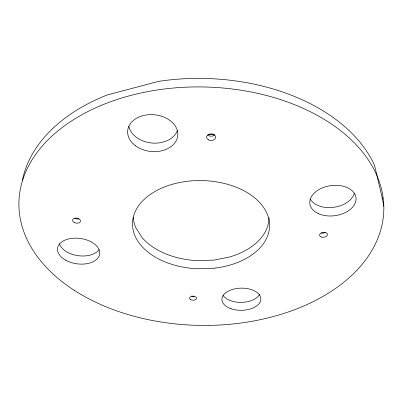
<?xml version="1.0" encoding="UTF-8"?>
<svg xmlns="http://www.w3.org/2000/svg" width="404" height="404" viewBox="0 0 404 404"><rect width="100%" height="100%" fill="white"/><g stroke="black" fill="none" stroke-linecap="round" stroke-linejoin="round"><path stroke-width="0.61" d="M310.444 199.132L310.959 200.207A23.028 15.201 -7.8 0 0 334.704 207.171A23.028 15.201 -7.8 0 0 354.348 193.142M383.8 206.232L382.204 197.814L374.584 165.453A180.724 119.589 1.1 0 0 158.701 81.35L107.217 94.965A180.724 119.589 1.1 0 0 22.422 180.174M213.645 134.224A7.918 5.878 0.3 0 1 208.59 134.189M78.765 218.933A4.005 2.54 8.8 0 1 74.831 218.271M214.842 134.764A4.479 3.308 0.3 0 1 207.772 135.077M325.2 232.563A3.939 2.469 -6.3 0 1 321.291 232.962M177.472 130.351A24.902 18.463 5.8 0 1 166.948 140.759L161.236 142.541A24.902 18.463 5.8 0 1 128.876 126.361M382.204 197.814A180.724 119.589 1.1 0 1 382.224 199.076M269.074 217.761A67.912 44.314 1.1 0 1 229.977 256.883L214.171 260.075L197.642 260.651A67.912 44.314 1.1 0 1 142.531 238.138L135.784 227.674A67.912 44.314 1.1 0 1 133.32 217.504M99.116 249.702A21.059 12.847 8 0 1 63.595 249.672L60.757 246.576A21.059 12.847 8 0 1 59.363 243.784M259.62 294.37A19.316 11.161 -1 0 1 245.652 302.051L240.728 302.404A19.316 11.161 -1 0 1 223.003 295.208M194.309 296.152A3.49 2.005 1.4 0 1 191.653 296.016M214.135 268.211L197.465 268.781A68.554 44.157 1.1 0 1 140.658 203.106A68.554 44.157 1.1 0 1 256.207 199.152A68.554 44.157 1.1 0 1 214.135 268.211M74.548 290.506A182.477 119.225 1.1 0 0 378.381 237.037A182.477 119.225 1.1 0 0 151.177 90.981A182.477 119.225 1.1 0 0 74.548 290.506M318.69 213.772A23.255 15.16 -7.6 0 0 355.818 201A23.255 15.16 -7.6 0 0 324.2 187.209A23.255 15.16 -7.6 0 0 318.69 213.772M135.719 145.94A25.169 18.443 5.7 0 0 177.23 138.289A25.169 18.443 5.7 0 0 145.228 115.135A25.169 18.443 5.7 0 0 135.719 145.94M65.574 260.12A21.245 12.792 7.8 0 0 99.525 254.773A21.245 12.792 7.8 0 0 70.751 238.512A21.245 12.792 7.8 0 0 65.574 260.12M230.926 308.696A19.478 11.095 -0.9 0 0 260.838 299.48A19.478 11.095 -0.9 0 0 232.381 289.481A19.478 11.095 -0.9 0 0 230.926 308.696M74.134 222.427A4.02 2.535 8.7 0 0 80.502 221.281A4.02 2.535 8.7 0 0 74.977 218.115A4.02 2.535 8.7 0 0 74.134 222.427M208.57 139.91A4.5 3.303 0.3 0 0 215.59 137.431A4.5 3.303 0.3 0 0 209.136 134.204A4.5 3.303 0.3 0 0 208.57 139.91M321.751 237.128A3.959 2.464 -6.2 0 0 327.477 234.411A3.959 2.464 -6.2 0 0 321.382 232.876A3.959 2.464 -6.2 0 0 321.751 237.128M190.764 299.712A3.505 2 1.4 0 0 196.496 298.677A3.505 2 1.4 0 0 191.92 296.329A3.505 2 1.4 0 0 190.764 299.712"/></g></svg>
